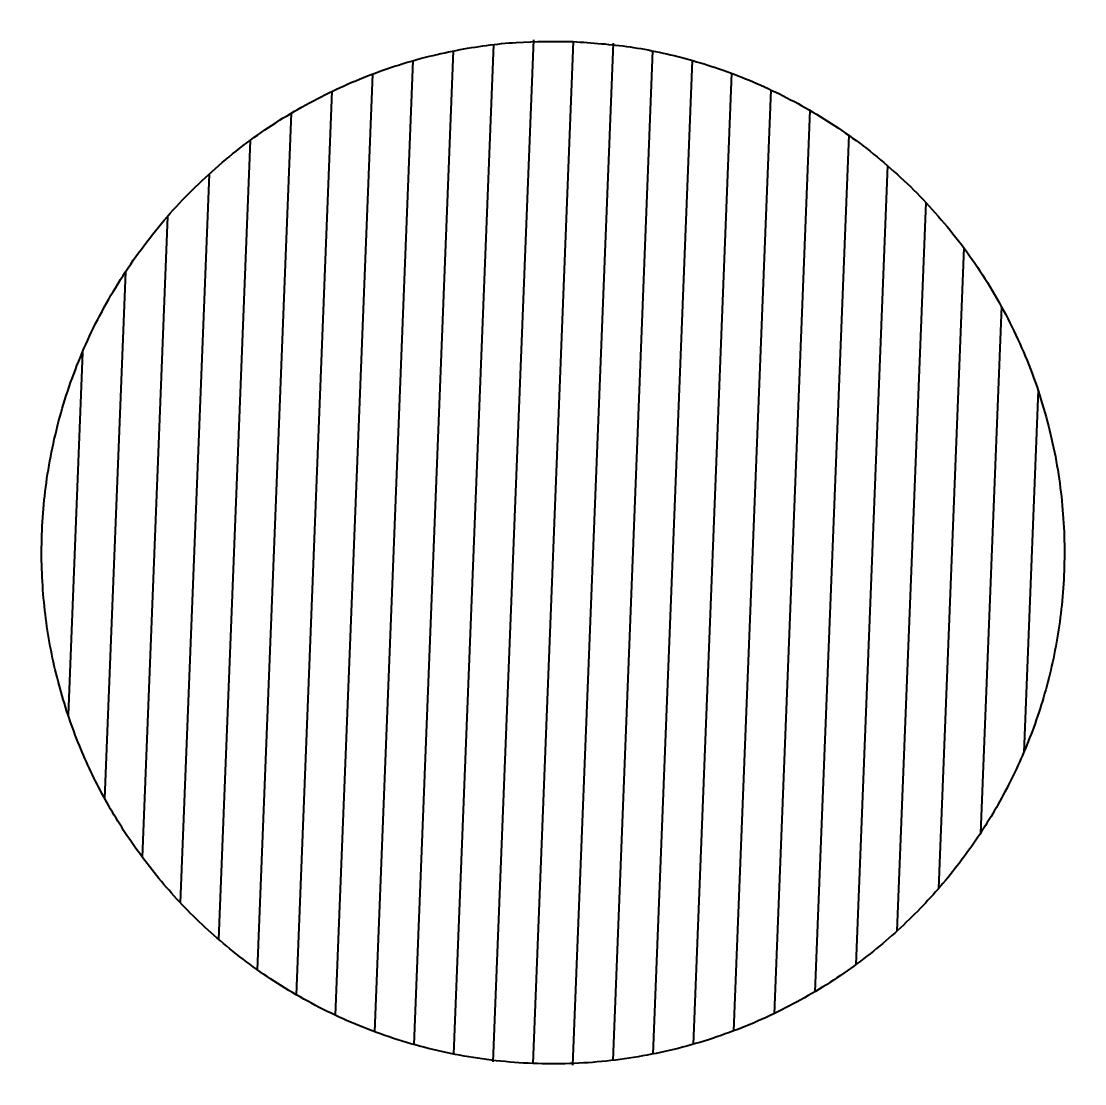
# Model space of a CAD drawing. Header units: metres. Extents: x 599858 to 604937, y 1147506 to 1148114.
# Drawn here: x 600581.989 to 600585.992, y 1148046.773 to 1148050.772 of the extents above; entities that cross this region are included whole.
import ezdxf

# ---------------------------------------------------------------- set-up
doc = ezdxf.new("R2010")
doc.units = ezdxf.units.M
doc.header["$MEASUREMENT"] = 0
doc.layers.add('TF_V_---_Bor--_2', color=140, linetype='Continuous', lineweight=40)
doc.layers.add('TV_U_APT_SSkrm', color=5, linetype='Continuous', lineweight=13)

# ---------------------------------------------------------------- blocks, each defined once
blk = doc.blocks.new('VBORING_11')
at = {"layer": 'TF_V_---_Bor--_2'}
for p, q in [((-0.15, 1.925), (-0.15, -1.925)), ((0, 1.925), (0, -1.925)), ((0.15, 1.925), (0.15, -1.925)), ((-0.3, 1.9015), (-0.3, -1.9015)), ((0.3, 1.9015), (0.3, -1.9015)), ((-0.45, 1.8717), (-0.45, -1.8717)), ((0.45, 1.8717), (0.45, -1.8717)), ((-0.6, 1.8291), (-0.6, -1.8291)), ((0.6, 1.8291), (0.6, -1.8291)), ((-0.75, 1.7729), (-0.75, -1.7729)), ((0.75, 1.7729), (0.75, -1.7729)), ((-0.9, 1.7017), (-0.9, -1.7017)), ((0.9, 1.7017), (0.9, -1.7017)), ((-1.05, 1.6134), (-1.05, -1.6134)), ((1.05, 1.6134), (1.05, -1.6134)), ((-1.2, 1.5052), (-1.2, -1.5052)), ((1.2, 1.5052), (1.2, -1.5052)), ((-1.35, 1.3723), (-1.35, -1.3723)), ((1.35, 1.3723), (1.35, -1.3723)), ((-1.5, 1.2065), (-1.5, -1.2065)), ((1.5, 1.2065), (1.5, -1.2065)), ((-1.65, 0.9915), (-1.65, -0.9915)), ((1.65, 0.9915), (1.65, -0.9915)), ((-1.8, 0.6824), (-1.8, -0.6824)), ((1.8, 0.6824), (1.8, -0.6824))]:
    blk.add_line(p, q, dxfattribs=at)
blk.add_rational_spline([(0, 1.925), (-3.3342, 1.925), (-1.6671, -0.9625), (0, -3.85), (1.6671, -0.9625), (3.3342, 1.925), (0, 1.925)], [1, 0.5, 1, 0.5, 1, 0.5, 1], degree=2, knots=[0, 0, 0, 0.333333, 0.333333, 0.666667, 0.666667, 1, 1, 1], dxfattribs=at)
at = {"layer": 'TV_U_APT_SSkrm', "flags": 1}
for tag in ['journr', 'formaal', 'formaal_tekst', 'formanv', 'formanv_tekst', 'virktyp', 'virktypt', 'xutm', 'yutm', 'anlaegid', 'anlaegnr', 'anlaegsnavn', 'anvendelse', 'anvendelse_tekst', 'cyklogram', 'dataejer', 'dgunr', 'dgunr_org', 'dybde', 'dybde_num', 'sted1', 'symbol_outline_rgb', 'txt_search', 'aar', 'aar_num', 'borid', 'boringsby', 'broendborer', 'hovedtype', 'id', 'kode', 'kode_tekst', 'kommunenavn', 'komnr', 'region', 'region_tekst', 'rgb', 'url', 'postnr']:
    blk.add_attdef(tag, (-554723.0355, -1170887.3871), '', height=0.002, dxfattribs=at)

msp = doc.modelspace()

# ---------------------------------------------------------------- block references
at = {"layer": 'TF_V_---_Bor--_2', "xscale": 1.00000659297634, "yscale": 1.000006614237875, "zscale": 1.00000659297634, "rotation": 357.7342382409382}
msp.add_blockref('VBORING_11', (600583.9905, 1148048.7722), dxfattribs=at)

doc.saveas('drawing.dxf')
